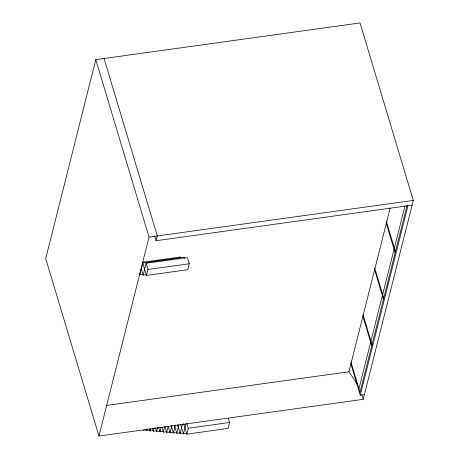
<?xml version="1.0" encoding="UTF-8"?>
<svg xmlns="http://www.w3.org/2000/svg" width="459" height="459" viewBox="0 0 459 459"><rect width="100%" height="100%" fill="white"/><g stroke="black" fill="none" stroke-linecap="round" stroke-linejoin="round"><path stroke-width="0.69" d="M95.799 59.653L45.722 258.578L98.966 436.05L363.201 399.347L413.278 200.422L360.034 22.95L95.799 59.653L149.043 237.125L98.966 436.05M143.277 274.339L139.777 274.826L142.76 262.984L184.048 257.252L184.42 258.492M146.633 274.631L143.133 275.119L146.117 263.277L187.398 257.539L189.263 263.753L187.777 269.674L146.49 275.406L142.76 262.984M146.49 275.406L147.976 269.49L146.117 263.277M412.09 205.156L156.112 240.717L157.299 235.978L104.055 58.505M150.07 430.163L146.57 430.651L147.069 428.677M153.426 430.456L149.927 430.944L150.586 428.31M156.777 430.749L153.277 431.236L154.109 427.943M160.134 431.041L156.634 431.523L157.626 427.576M163.484 431.328L159.99 431.816L161.149 427.214M166.841 431.621L163.341 432.108L164.666 426.847M170.197 431.913L166.697 432.401L168.189 426.48L170.048 432.688L173.548 432.206M170.048 432.688L171.873 425.453M176.904 432.493L173.404 432.98L175.39 425.086M180.255 432.785L176.761 433.273L178.912 424.718M183.611 433.078L180.112 433.566L182.43 424.351M186.968 433.371L183.468 433.853L185.952 423.99M228.295 418.143L229.598 422.492L228.106 428.413L186.819 434.145L188.31 428.224L186.819 423.255M357.263 384.068L348.943 371.779L390.173 208.002M358.967 388.675L405.016 205.764M407.127 205.139L360.028 392.221L350.986 362.082M364.394 394.608L360.263 395.182L407.959 205.73M149.043 237.125L413.278 200.422M142.204 262.307L180.691 256.96M147.976 269.49L189.263 263.753M106.19 405.498L348.943 371.779M143.219 430.358L146.719 429.876M188.31 428.224L229.598 422.492M386.386 221.479L395.428 251.618M386.294 223.344L395.13 252.8M374.687 267.953L383.73 298.092M374.389 269.135L383.431 299.274M362.983 314.426L372.025 344.566M362.891 316.297L371.727 345.747M361.761 394.551L363.201 399.347M350.802 363.648L360.263 395.182M154.672 235.92L156.112 240.717M141.269 268.905L143.133 275.119M139.404 273.581L139.777 274.826M183.652 423.588L186.819 434.145M180.668 424.535L183.468 433.853M177.501 424.868L180.112 433.566M174.334 425.195L176.761 433.273M171.167 425.527L173.404 432.98M165.016 426.807L166.697 432.401M161.849 427.14L163.341 432.108M158.682 427.467L159.99 431.816M155.515 427.799L156.634 431.523M152.537 428.752L153.277 431.236M149.364 429.079L149.927 430.944M146.197 429.412L146.57 430.651"/></g></svg>
